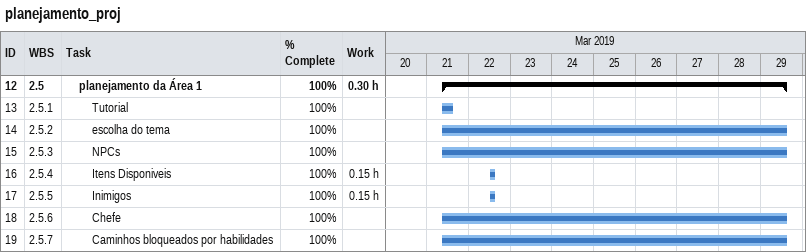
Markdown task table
planejamento_proj

| ID | WBS | Task | Start | Finish | % complete | Work (h) |
|---|---|---|---|---|---|---|
| 12 | 2.5 | **planejamento da Área 1** | 2019-03-21 | 2019-03-29 | 100 | 0.30 |
| 13 | 2.5.1 | Tutorial | 2019-03-21 | 2019-03-21 | 100 |  |
| 14 | 2.5.2 | escolha do tema | 2019-03-21 | 2019-03-29 | 100 |  |
| 15 | 2.5.3 | NPCs | 2019-03-21 | 2019-03-29 | 100 |  |
| 16 | 2.5.4 | Itens Disponiveis | 2019-03-22 | 2019-03-22 | 100 | 0.15 |
| 17 | 2.5.5 | Inimigos | 2019-03-22 | 2019-03-22 | 100 | 0.15 |
| 18 | 2.5.6 | Chefe | 2019-03-21 | 2019-03-29 | 100 |  |
| 19 | 2.5.7 | Caminhos bloqueados por habilidades | 2019-03-21 | 2019-03-29 | 100 |  |
